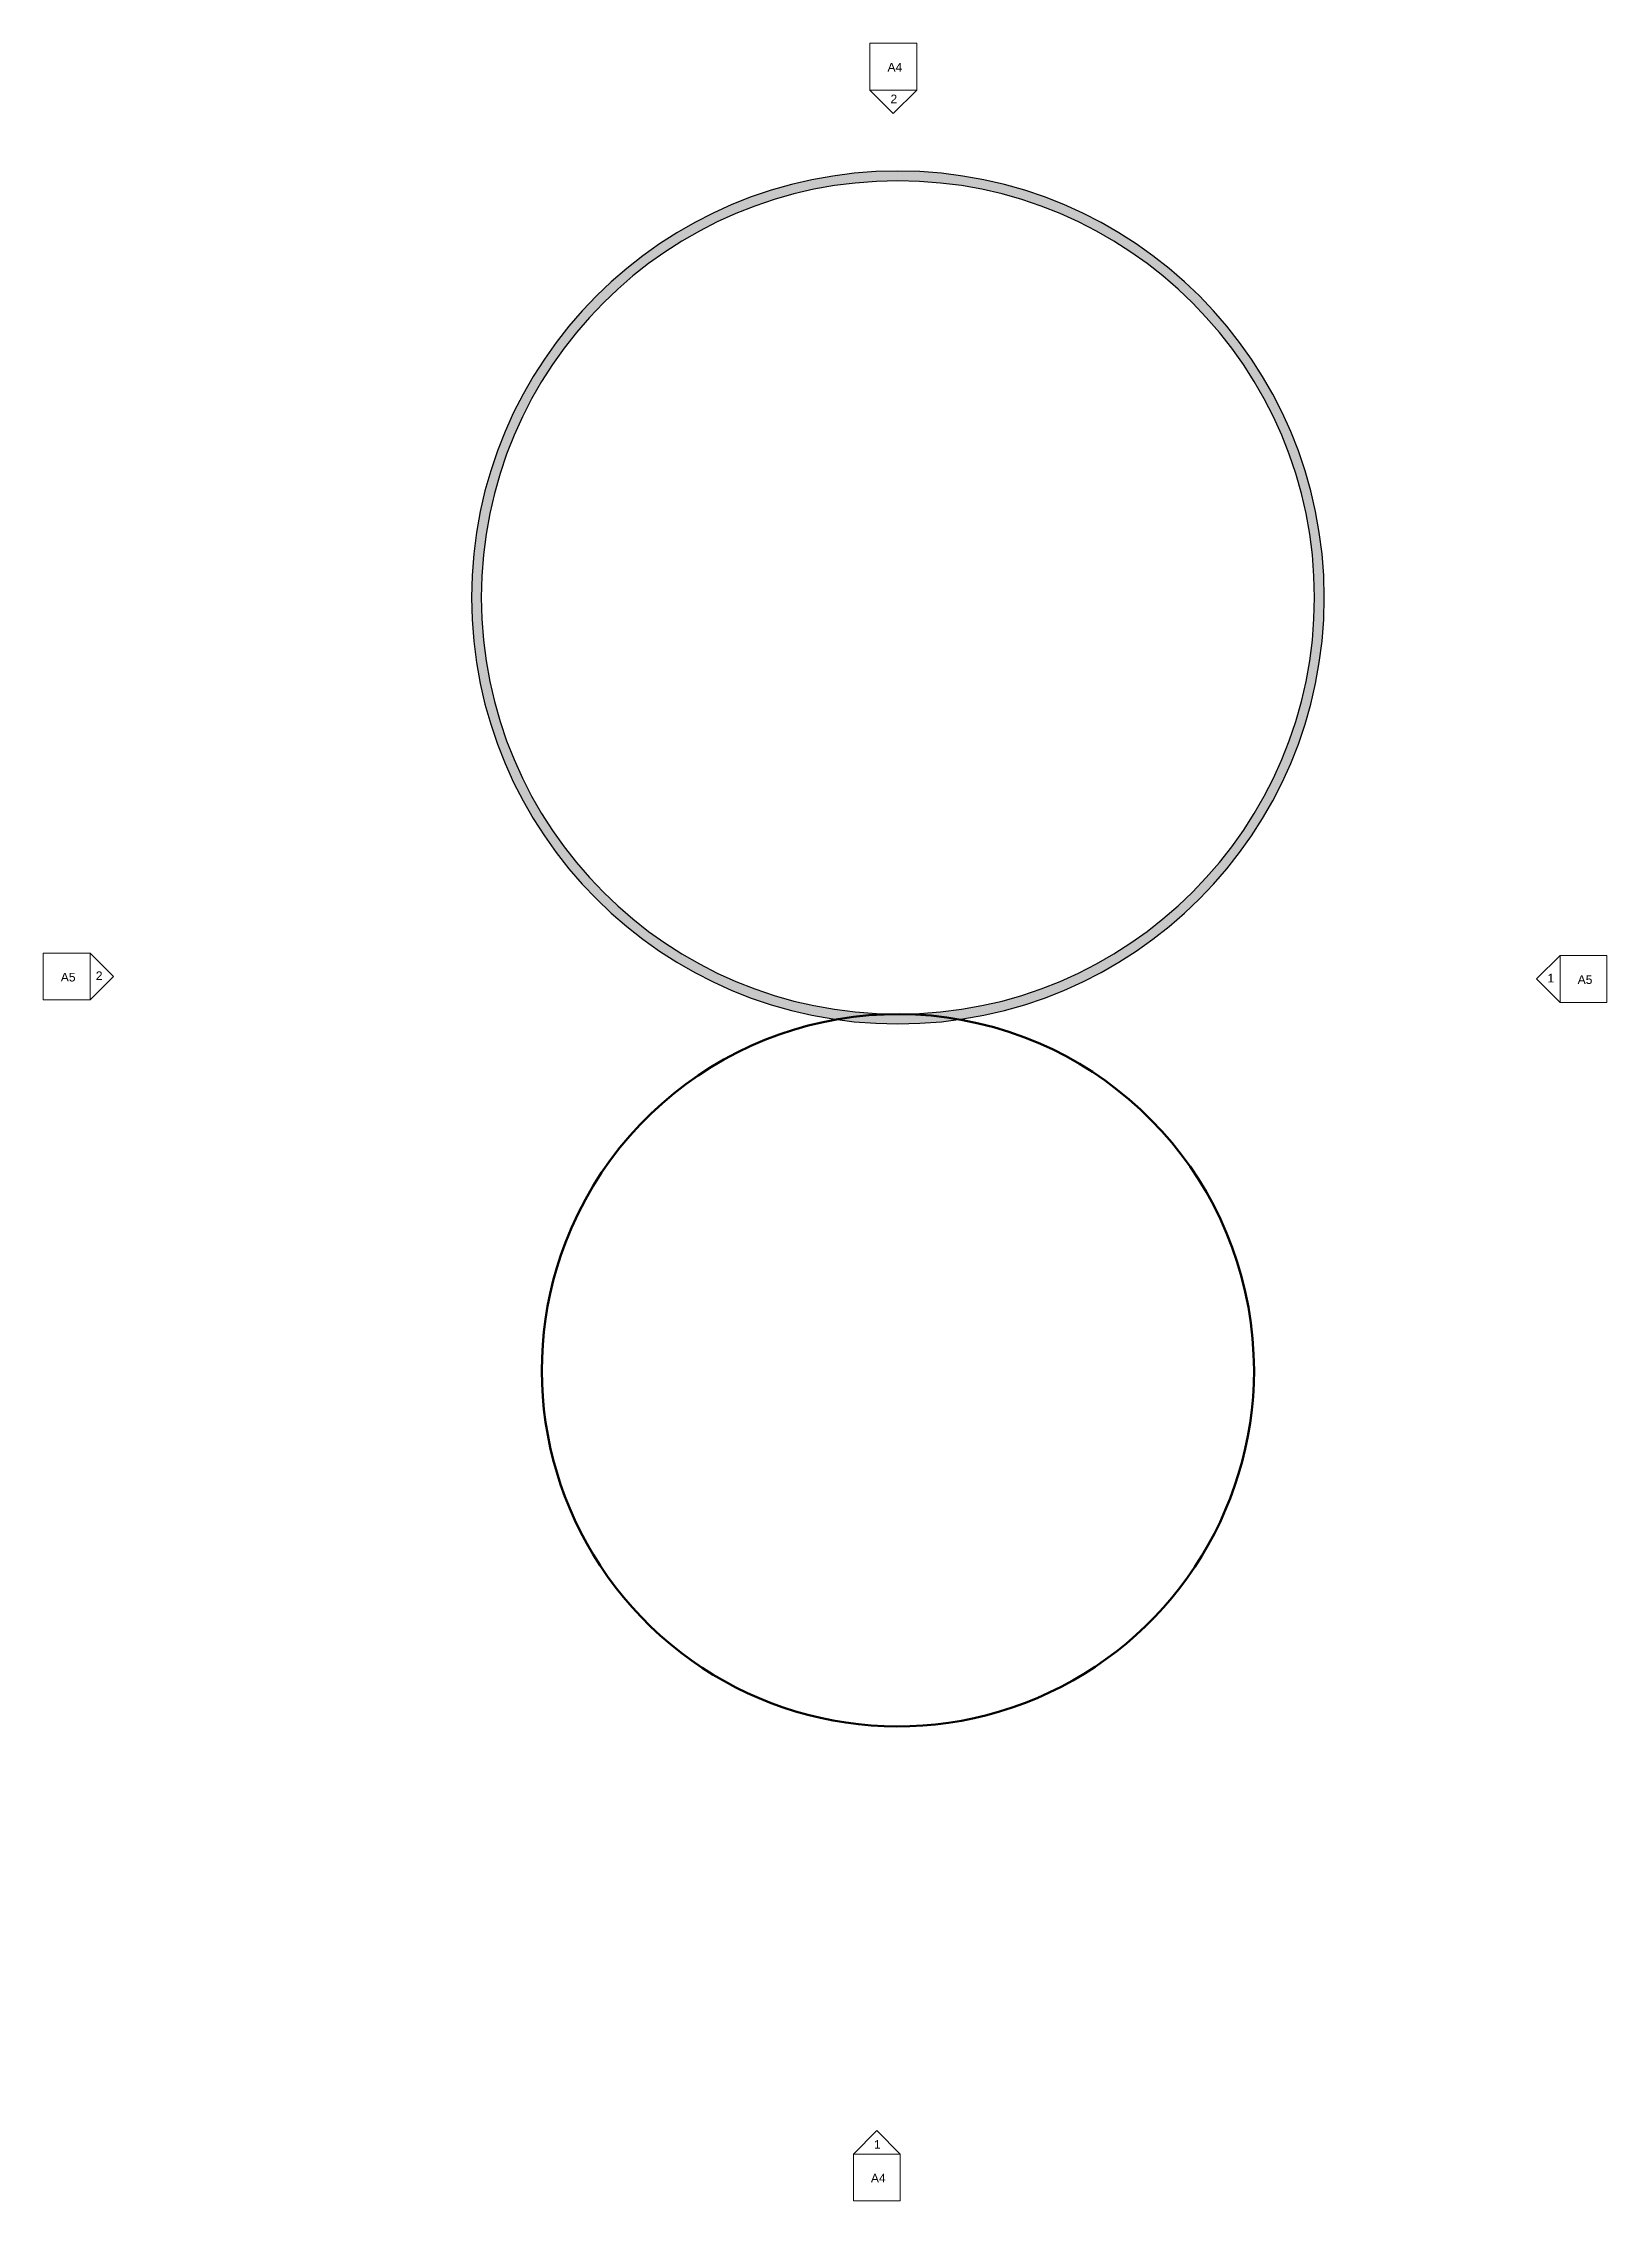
# Model space of a CAD drawing. Header units: inches. Extents: x -870 to 733, y -1250 to 961.
import ezdxf

# ---------------------------------------------------------------- set-up
doc = ezdxf.new("R2010")
doc.units = ezdxf.units.IN
doc.header["$MEASUREMENT"] = 0
for name, color, linetype, lineweight in [('A-ROOF', 132, 'Continuous', 13), ('A-WALL', 113, 'Continuous', 13), ('A-WALL-PATT', 111, 'Continuous', 13), ('G-ANNO-SYMB', 111, 'Continuous', 9)]:
    doc.layers.add(name, color=color, linetype=linetype, lineweight=lineweight)
doc.styles.add('Arial', font='arial.ttf', dxfattribs={"height": 8.851796})

# ---------------------------------------------------------------- blocks, each defined once
blk = doc.blocks.new('Elevation - Detail Number-164347-Platforms')
at = {"layer": 'G-ANNO-SYMB'}
for p, q in [((-0.25, -0.25), (-0.25, 0.25)), ((-0.25, 0.25), (0.25, 0.25)), ((0.25, 0.25), (0.25, -0.25)), ((0.25, -0.25), (-0.25, -0.25))]:
    blk.add_line(p, q, dxfattribs=at)
blk = doc.blocks.new('Elevation - Detail Number-164074-Platforms')
at = {"layer": 'G-ANNO-SYMB'}
for p, q in [((0, 0.25), (-0.25, 0)), ((0.25, 0), (0, 0.25)), ((-0.25, 0), (0.25, 0))]:
    blk.add_line(p, q, dxfattribs=at)

msp = doc.modelspace()

# ---------------------------------------------------------------- hatches: boundary and pattern name
at = {"layer": 'A-WALL-PATT'}
for points in [[(-421.1, 393), (-420.8, 407.5), (-420.1, 422.1), (-418.8, 436.6), (-417.1, 451.1), (-414.9, 465.5), (-412.1, 479.8), (-408.9, 494.1), (-405.2, 508.2), (-401.1, 522.1), (-396.4, 535.9), (-391.3, 549.6), (-385.7, 563.1), (-379.7, 576.3), (-373.2, 589.4), (-366.3, 602.2), (-358.9, 614.8), (-351.1, 627.1), (-342.9, 639.2), (-334.3, 651), (-325.3, 662.4), (-315.9, 673.6), (-306.1, 684.4), (-296, 694.9), (-285.5, 705), (-274.7, 714.8), (-263.5, 724.2), (-252.1, 733.2), (-240.3, 741.8), (-228.3, 750), (-215.9, 757.8), (-202.6, 765.5), (-190.5, 772.1), (-177.5, 778.6), (-164.2, 784.6), (-150.7, 790.2), (-137.1, 795.3), (-123.2, 799.9), (-109.3, 804.1), (-95.2, 807.8), (-80.8, 811), (-66.6, 813.7), (-52.2, 816), (-37.7, 817.7), (-23.2, 819), (-8.6, 819.7), (5.9, 820), (20.5, 819.7), (35.1, 819), (49.6, 817.7), (64.1, 816), (78.5, 813.7), (92.8, 811), (107, 807.8), (121.1, 804.1), (135.1, 799.9), (148.9, 795.3), (162.6, 790.2), (176, 784.6), (189.3, 778.6), (202.4, 772.1), (215.2, 765.2), (227.8, 757.8), (240.1, 750), (252.2, 741.8), (263.9, 733.2), (275.4, 724.2), (286.6, 714.8), (297.4, 705), (307.9, 694.9), (318, 684.4), (327.8, 673.6), (337.2, 662.4), (346.2, 651), (354.8, 639.2), (363, 627.1), (370.8, 614.8), (378.1, 602.2), (385.1, 589.4), (391.5, 576.3), (397.6, 563.1), (403.2, 549.6), (408.3, 535.9), (412.9, 522.1), (417.1, 508.2), (420.8, 494.1), (424, 479.8), (426.7, 465.5), (429, 451.1), (430.7, 436.6), (431.9, 422.1), (432.7, 407.5), (432.9, 393), (442.9, 393), (442.7, 407.7), (441.9, 422.5), (440.7, 437.2), (438.9, 451.8), (436.7, 466.4), (434, 480.9), (430.8, 495.3), (427.1, 509.6), (422.9, 523.8), (418.2, 537.8), (413.1, 551.6), (407.5, 565.3), (401.5, 578.8), (395, 592), (388, 605), (380.6, 617.8), (372.8, 630.3), (364.6, 642.6), (356, 654.6), (346.9, 666.2), (337.5, 677.6), (327.7, 688.6), (317.5, 699.3), (307, 709.7), (296.1, 719.7), (284.9, 729.3), (273.4, 738.5), (261.6, 747.4), (249.5, 755.8), (237.1, 763.8), (224.4, 771.4), (211.5, 778.6), (198.4, 785.3), (185, 791.6), (171.5, 797.4), (157.7, 802.8), (143.8, 807.6), (129.7, 812.1), (115.5, 816), (101.1, 819.5), (86.7, 822.4), (72.1, 824.9), (57.5, 826.9), (42.8, 828.4), (28.1, 829.4), (13.3, 829.9), (-1.5, 829.9), (-16.2, 829.4), (-30.9, 828.4), (-45.6, 826.9), (-60.2, 824.9), (-74.8, 822.4), (-89.3, 819.5), (-103.6, 816), (-117.8, 812.1), (-131.9, 807.6), (-145.8, 802.8), (-159.6, 797.4), (-173.2, 791.6), (-186.5, 785.3), (-199.7, 778.6), (-212.6, 771.4), (-225.2, 763.8), (-237.6, 755.8), (-249.7, 747.4), (-261.6, 738.5), (-273.1, 729.3), (-284.3, 719.7), (-295.1, 709.7), (-305.7, 699.3), (-315.8, 688.6), (-325.6, 677.6), (-335.1, 666.2), (-344.1, 654.6), (-352.7, 642.6), (-361, 630.3), (-368.8, 617.8), (-376.2, 605), (-383.1, 592), (-389.6, 578.8), (-395.7, 565.3), (-401.2, 551.6), (-406.4, 537.8), (-411, 523.8), (-415.2, 509.6), (-418.9, 495.3), (-422.1, 480.9), (-424.9, 466.4), (-427.1, 451.8), (-428.8, 437.2), (-430.1, 422.5), (-430.8, 407.7), (-431.1, 393)], [(5.9, -44), (5.9, -34), (-8.6, -33.8), (-23.2, -33), (-37.7, -31.8), (-52.2, -30.1), (-66.6, -27.8), (-80.9, -25.1), (-95.2, -21.9), (-109.3, -18.2), (-123.2, -14), (-137.1, -9.4), (-150.7, -4.3), (-164.2, 1.3), (-177.5, 7.3), (-190.5, 13.8), (-203.3, 20.8), (-215.9, 28.1), (-228.3, 35.9), (-240.3, 44.1), (-252.1, 52.7), (-263.5, 61.7), (-274.7, 71.1), (-285.5, 80.9), (-296, 91), (-306.1, 101.5), (-315.9, 112.3), (-325.3, 123.5), (-334.3, 134.9), (-342.9, 146.7), (-351.1, 158.8), (-358.9, 171.1), (-366.3, 183.7), (-373.2, 196.5), (-379.7, 209.6), (-385.7, 222.8), (-391.3, 236.3), (-396.4, 250), (-401.1, 263.8), (-405.2, 277.8), (-408.9, 291.9), (-412.1, 306.1), (-414.9, 320.4), (-417.1, 334.8), (-418.8, 349.3), (-420.1, 363.8), (-420.8, 378.4), (-421.1, 393), (-431.1, 393), (-430.8, 378.4), (-430.1, 363.8), (-428.9, 349.2), (-427.2, 334.7), (-425, 320.3), (-422.3, 305.9), (-419.2, 291.6), (-415.5, 277.5), (-411.4, 263.5), (-406.9, 249.6), (-401.9, 235.9), (-396.4, 222.4), (-390.5, 209), (-384.1, 195.9), (-377.3, 182.9), (-370.1, 170.3), (-362.4, 157.8), (-354.4, 145.6), (-345.9, 133.7), (-337, 122.1), (-327.8, 110.8), (-318.2, 99.8), (-308.2, 89.2), (-297.9, 78.8), (-287.2, 68.9), (-276.2, 59.2), (-264.9, 50), (-253.3, 41.1), (-241.4, 32.7), (-229.2, 24.6), (-216.8, 17), (-204.1, 9.7), (-191.2, 2.9), (-178, -3.4), (-164.7, -9.4), (-151.1, -14.8), (-137.4, -19.9), (-123.5, -24.4), (-109.5, -28.5), (-95.4, -32.1), (-80.8, -35.3), (-66.8, -38), (-52.3, -40.1), (-37.8, -41.9), (-23.3, -43.1), (-8.7, -43.8)], [(5.9, -44), (20.5, -43.8), (35.1, -43.1), (49.7, -41.9), (64.2, -40.1), (78.6, -38), (93, -35.3), (107.2, -32.1), (121.4, -28.5), (135.4, -24.4), (149.3, -19.9), (163, -14.8), (176.5, -9.4), (191, -2.9), (203, 2.9), (215.9, 9.7), (228.6, 17), (241.1, 24.6), (253.2, 32.7), (265.1, 41.1), (276.8, 50), (288.1, 59.2), (299.1, 68.9), (309.7, 78.8), (320.1, 89.2), (330, 99.8), (339.6, 110.8), (348.9, 122.1), (357.7, 133.7), (366.5, 146.1), (374.3, 157.8), (381.9, 170.3), (389.2, 182.9), (396, 195.9), (402.3, 209), (408.3, 222.4), (413.7, 235.9), (418.8, 249.6), (423.3, 263.5), (427.4, 277.5), (431, 291.6), (434.2, 305.9), (436.8, 320.3), (439, 334.7), (440.7, 349.2), (442, 363.8), (442.7, 378.4), (442.9, 393), (432.9, 393), (432.7, 378.4), (431.9, 363.8), (430.7, 349.3), (429, 334.8), (426.7, 320.4), (424, 306.1), (420.8, 291.9), (417.1, 277.8), (412.9, 263.8), (408.3, 250), (403.2, 236.3), (397.6, 222.8), (391.5, 209.6), (385.1, 196.5), (378.1, 183.7), (370.8, 171.1), (363, 158.8), (354.8, 146.7), (346.2, 134.9), (337.2, 123.5), (327.8, 112.3), (318, 101.5), (307.9, 91), (297.4, 80.9), (286.6, 71.1), (275.4, 61.7), (263.9, 52.7), (252.2, 44.1), (240.1, 35.9), (227.8, 28.1), (215.2, 20.8), (202.4, 13.8), (189.3, 7.3), (176, 1.3), (162.6, -4.3), (148.9, -9.4), (135.1, -14), (121.1, -18.2), (107, -21.9), (92.8, -25.1), (78.5, -27.8), (64.1, -30.1), (49.6, -31.8), (35.1, -33), (20.5, -33.8), (5.9, -34)]]:
    msp.add_hatch(color=256, dxfattribs=at).paths.add_polyline_path(points, flags=0)

# ---------------------------------------------------------------- linework, layer by layer
at = {"layer": 'A-ROOF', "lineweight": 50}
for start, end in [(360, 159.0009), (159.0009, 360)]:
    msp.add_arc((5.9, -399), 365, start, end, dxfattribs=at)
at = {"layer": 'A-WALL', "lineweight": 30}
for radius, start, end in [(437, 0, 180), (427, 0, 180), (437, 180, 270), (427, 180, 270), (427, 270, 360), (437, 270, 360)]:
    msp.add_arc((5.9, 393), radius, start, end, dxfattribs=at)

# ---------------------------------------------------------------- block references
at = {"layer": 'G-ANNO-SYMB', "xscale": 95.99999999999994, "yscale": 95.99999999999994, "zscale": 95.99999999999994}
for name, p in [('Elevation - Detail Number-164347-Platforms', (1.2, 937.1)), ('Elevation - Detail Number-164347-Platforms', (-846.2, 4.5)), ('Elevation - Detail Number-164347-Platforms', (708.6, 2)), ('Elevation - Detail Number-164074-Platforms', (-15.7, -1202.3)), ('Elevation - Detail Number-164347-Platforms', (-15.7, -1226.3))]:
    msp.add_blockref(name, p, dxfattribs=at)
at = {"layer": 'G-ANNO-SYMB', "extrusion": (0, 0, -1), "xscale": 95.99999999999994, "yscale": 95.99999999999994, "zscale": 95.99999999999994}
for p, rotation in [((-1.2, 913.1), 180), ((822.2, 4.5), 90.00000000000038)]:
    msp.add_blockref('Elevation - Detail Number-164074-Platforms', p, dxfattribs=dict(at, rotation=rotation))
at = {"layer": 'G-ANNO-SYMB', "xscale": 95.99999999999994, "yscale": 95.99999999999994, "zscale": 95.99999999999994, "rotation": 90}
msp.add_blockref('Elevation - Detail Number-164074-Platforms', (684.6, 2), dxfattribs=at)

# ---------------------------------------------------------------- next in the draw order: texts
at = {"layer": 'G-ANNO-SYMB', "char_height": 8.85, "attachment_point": 2, "line_spacing_factor": 0.938532, "style": 'Arial', "bg_fill": 3, "box_fill_scale": 1.25, "bg_fill_color": 0, "bg_fill_transparency": 0}
for s, insert, width in [('A4', (2.8, 940.9), 18.036), ('2', (1.7, 908.4), 8.208), ('A5', (-844.6, 8.3), 18.036), ('2', (-812.8, 9.8), 8.208), ('1', (675.1, 7.3), 8.208), ('A5', (710.2, 5.8), 18.036), ('1', (-15.2, -1188), 8.208), ('A4', (-14.2, -1222.5), 18.036)]:
    msp.add_mtext(s, dxfattribs=dict(at, insert=insert, width=width))

doc.saveas('drawing.dxf')
